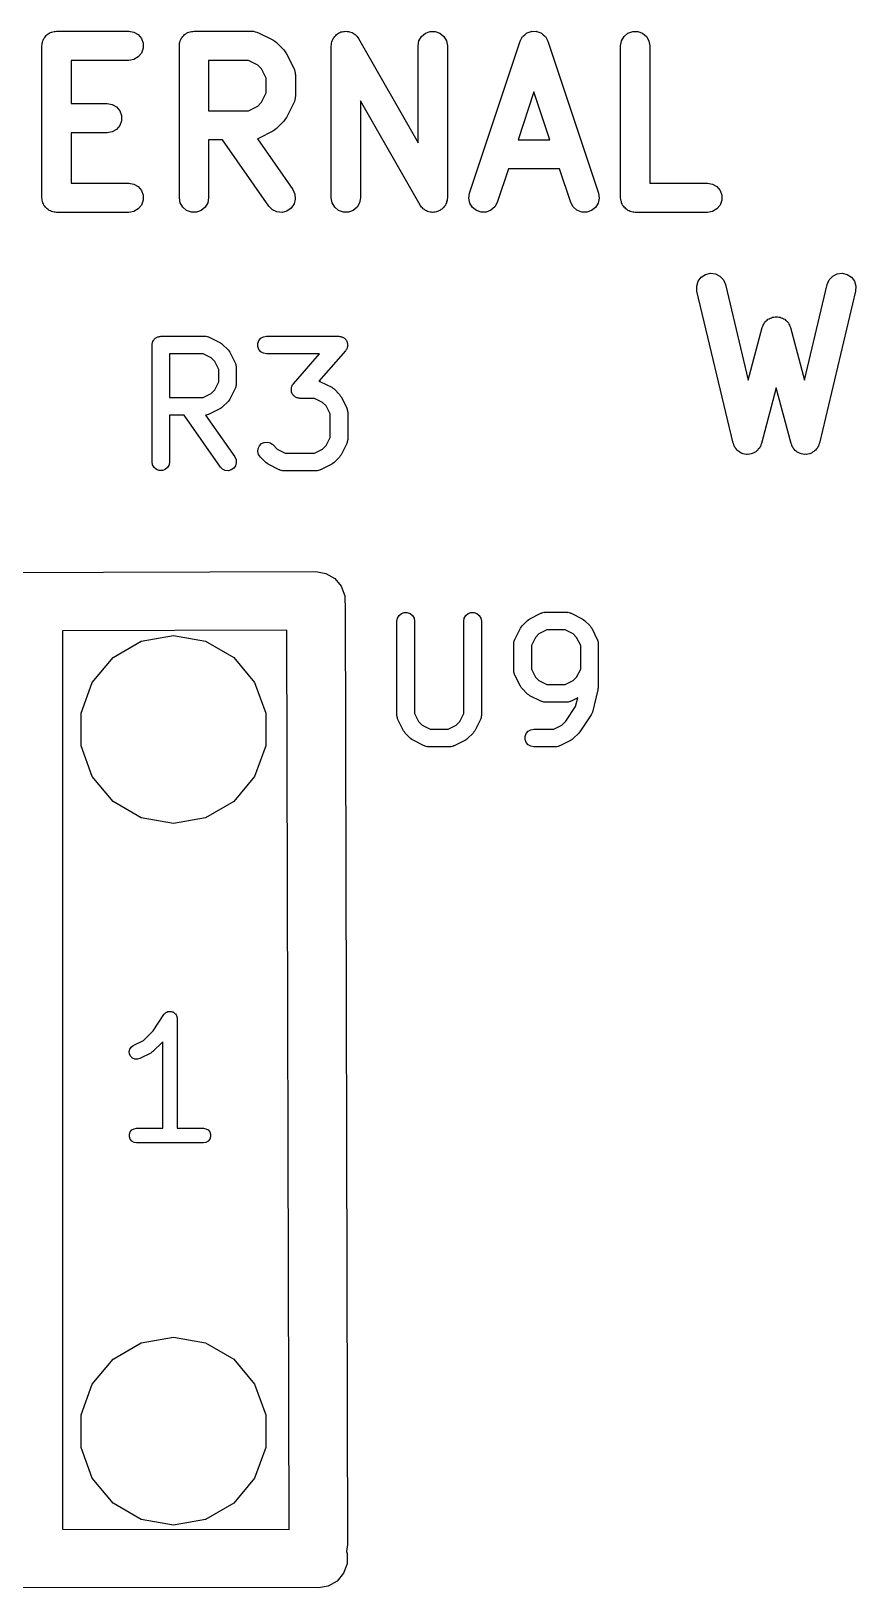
# Model space of a CAD drawing. Extents: x 76 to 227, y -129 to -83.
# Drawn here: x 193.93 to 200.99, y -96.68 to -83.37 of the extents above; entities that cross this region are included whole.
import ezdxf

# ---------------------------------------------------------------- set-up
doc = ezdxf.new("R2010")
doc.units = 0
doc.header["$MEASUREMENT"] = 0
doc.layers.add('BLACK', color=7, linetype='CONTINUOUS')

msp = doc.modelspace()

# ---------------------------------------------------------------- linework, layer by layer
at = {"layer": 'Black'}
for p, q in [((194.026, -83.4714), (194.03, -83.4611)), ((194.03, -83.4611), (194.032, -83.4503)), ((194.032, -83.4503), (194.038, -83.4409)), ((194.038, -83.4409), (194.041, -83.4306)), ((194.041, -83.4306), (194.048, -83.4222)), ((194.048, -83.4222), (194.054, -83.4127)), ((194.054, -83.4127), (194.062, -83.4057)), ((194.062, -83.4057), (194.069, -83.3973)), ((194.069, -83.3973), (194.079, -83.3919)), ((194.079, -83.3919), (194.087, -83.3848)), ((194.087, -83.3848), (194.097, -83.3811)), ((194.097, -83.3811), (194.107, -83.3756)), ((194.107, -83.3756), (194.118, -83.3737)), ((194.118, -83.3737), (194.128, -83.37)), ((194.128, -83.37), (194.139, -83.37)), ((194.139, -83.37), (194.15, -83.3681)), ((194.15, -83.3681), (194.769, -83.3681)), ((194.769, -83.3681), (194.811, -83.3756)), ((194.811, -83.3756), (194.849, -83.3973)), ((194.849, -83.3973), (194.877, -83.4306)), ((194.877, -83.4306), (194.892, -83.4714)), ((195.203, -83.4714), (195.206, -83.4611)), ((195.206, -83.4611), (195.208, -83.4503)), ((195.208, -83.4503), (195.214, -83.4409)), ((195.214, -83.4409), (195.217, -83.4306)), ((195.217, -83.4306), (195.224, -83.4222)), ((195.224, -83.4222), (195.23, -83.4127)), ((195.23, -83.4127), (195.238, -83.4057)), ((195.238, -83.4057), (195.245, -83.3973)), ((195.245, -83.3973), (195.255, -83.3919)), ((195.255, -83.3919), (195.263, -83.3848)), ((195.263, -83.3848), (195.273, -83.3811)), ((195.273, -83.3811), (195.283, -83.3756)), ((195.283, -83.3756), (195.294, -83.3737)), ((195.294, -83.3737), (195.304, -83.37)), ((195.304, -83.37), (195.315, -83.37)), ((195.315, -83.37), (195.326, -83.3681)), ((195.326, -83.3681), (195.821, -83.3681)), ((195.821, -83.3681), (195.828, -83.3693)), ((195.828, -83.3693), (195.835, -83.3689)), ((195.835, -83.3689), (195.849, -83.3731)), ((195.849, -83.3731), (195.864, -83.3756)), ((195.864, -83.3756), (195.87, -83.3792)), ((195.87, -83.3792), (195.877, -83.3813)), ((195.877, -83.3813), (196.001, -83.4432)), ((196.001, -83.4432), (196.017, -83.4551)), ((196.017, -83.4551), (196.033, -83.4666)), ((196.503, -83.4708), (196.506, -83.4608)), ((196.506, -83.4608), (196.508, -83.4503)), ((196.508, -83.4503), (196.514, -83.4406)), ((196.514, -83.4406), (196.518, -83.4301)), ((196.518, -83.4301), (196.525, -83.422)), ((196.525, -83.422), (196.53, -83.4127)), ((196.53, -83.4127), (196.539, -83.4055)), ((196.539, -83.4055), (196.546, -83.397)), ((196.546, -83.397), (196.555, -83.3917)), ((196.555, -83.3917), (196.563, -83.3848)), ((196.563, -83.3848), (196.574, -83.381)), ((196.574, -83.381), (196.583, -83.3754)), ((196.583, -83.3754), (196.594, -83.3736)), ((196.594, -83.3736), (196.604, -83.37)), ((196.604, -83.37), (196.615, -83.37)), ((196.615, -83.37), (196.626, -83.3681)), ((196.626, -83.3681), (196.637, -83.37)), ((196.637, -83.37), (196.647, -83.37)), ((196.647, -83.37), (196.658, -83.3738)), ((196.658, -83.3738), (196.669, -83.3758)), ((196.669, -83.3758), (196.678, -83.3812)), ((196.678, -83.3812), (196.688, -83.3848)), ((196.688, -83.3848), (196.697, -83.392)), ((196.697, -83.392), (196.706, -83.3977)), ((196.706, -83.3977), (196.713, -83.4059)), ((196.713, -83.4059), (196.721, -83.4127)), ((196.721, -83.4127), (196.727, -83.4225)), ((196.727, -83.4225), (196.734, -83.4311)), ((196.734, -83.4311), (197.244, -84.3224)), ((197.244, -83.4931), (197.251, -83.4503)), ((197.251, -83.4503), (197.273, -83.4127)), ((197.273, -83.4127), (197.306, -83.3848)), ((197.306, -83.3848), (197.347, -83.37)), ((197.347, -83.37), (197.39, -83.37)), ((197.39, -83.37), (197.431, -83.3848)), ((197.431, -83.3848), (197.464, -83.4127)), ((197.464, -83.4127), (197.486, -83.4503)), ((197.486, -83.4503), (197.494, -83.4931)), ((197.683, -84.7536), (198.117, -83.4536)), ((198.117, -83.4536), (198.118, -83.4505)), ((198.118, -83.4505), (198.119, -83.4472)), ((198.119, -83.4472), (198.129, -83.4315)), ((198.129, -83.4315), (198.137, -83.4154)), ((198.137, -83.4154), (198.14, -83.4131)), ((198.14, -83.4131), (198.142, -83.4102)), ((198.142, -83.4102), (198.156, -83.3988)), ((198.156, -83.3988), (198.17, -83.3866)), ((198.17, -83.3866), (198.173, -83.3853)), ((198.173, -83.3853), (198.176, -83.3832)), ((198.176, -83.3832), (198.193, -83.3774)), ((198.193, -83.3774), (198.21, -83.3706)), ((198.21, -83.3706), (198.214, -83.3705)), ((198.214, -83.3705), (198.217, -83.3694)), ((198.217, -83.3694), (198.235, -83.3699)), ((198.235, -83.3699), (198.254, -83.3694)), ((198.254, -83.3694), (198.257, -83.3705)), ((198.257, -83.3705), (198.26, -83.3706)), ((198.26, -83.3706), (198.277, -83.3774)), ((198.277, -83.3774), (198.295, -83.3832)), ((198.295, -83.3832), (198.297, -83.3853)), ((198.297, -83.3853), (198.301, -83.3866)), ((198.301, -83.3866), (198.314, -83.3988)), ((198.314, -83.3988), (198.329, -83.4102)), ((198.329, -83.4102), (198.331, -83.4131)), ((198.331, -83.4131), (198.333, -83.4154)), ((198.333, -83.4154), (198.342, -83.4315)), ((198.342, -83.4315), (198.351, -83.4472)), ((198.351, -83.4472), (198.352, -83.4505)), ((198.352, -83.4505), (198.354, -83.4536)), ((198.354, -83.4536), (198.787, -84.7536)), ((198.977, -83.4931), (198.984, -83.4503)), ((198.984, -83.4503), (199.006, -83.4127)), ((199.006, -83.4127), (199.039, -83.3848)), ((199.039, -83.3848), (199.08, -83.37)), ((199.08, -83.37), (199.124, -83.37)), ((199.124, -83.37), (199.164, -83.3848)), ((199.164, -83.3848), (199.198, -83.4127)), ((199.198, -83.4127), (199.219, -83.4503)), ((199.219, -83.4503), (199.227, -83.4931)), ((194.025, -83.4931), (194.026, -83.4823)), ((194.025, -84.7931), (194.025, -83.4931)), ((194.026, -83.4823), (194.026, -83.4714)), ((194.849, -83.5889), (194.811, -83.6106)), ((194.877, -83.5556), (194.849, -83.5889)), ((194.892, -83.5148), (194.877, -83.5556)), ((194.892, -83.4714), (194.892, -83.5148)), ((195.201, -83.4931), (195.203, -83.4823)), ((195.201, -84.7931), (195.201, -83.4931)), ((195.203, -83.4823), (195.203, -83.4714)), ((196.033, -83.4666), (196.095, -83.5285)), ((196.095, -83.5285), (196.107, -83.5449)), ((196.107, -83.5449), (196.118, -83.561)), ((196.118, -83.561), (196.18, -83.6848)), ((196.501, -83.4931), (196.503, -83.4821)), ((196.501, -84.7931), (196.501, -83.4931)), ((196.503, -83.4821), (196.503, -83.4708)), ((197.244, -84.3224), (197.244, -83.4931)), ((197.494, -83.4931), (197.494, -84.7931)), ((198.977, -84.7931), (198.977, -83.4931)), ((199.227, -83.4931), (199.227, -84.6681)), ((194.769, -83.6181), (194.275, -83.6181)), ((194.275, -83.6181), (194.275, -83.9871)), ((194.811, -83.6106), (194.769, -83.6181)), ((195.451, -83.6181), (195.451, -84.049)), ((195.791, -83.6181), (195.451, -83.6181)), ((195.871, -83.6577), (195.791, -83.6181)), ((195.904, -83.6909), (195.871, -83.6577)), ((195.944, -83.7702), (195.904, -83.6909)), ((196.18, -83.6848), (196.182, -83.6917)), ((196.182, -83.6917), (196.186, -83.698)), ((196.186, -83.698), (196.189, -83.7124)), ((196.189, -83.7124), (196.193, -83.7264)), ((196.193, -83.7264), (196.192, -83.7336)), ((195.944, -83.8969), (195.944, -83.7702)), ((196.192, -83.7336), (196.194, -83.7407)), ((196.194, -83.7407), (196.194, -83.9264)), ((194.275, -83.9871), (194.583, -83.9871)), ((194.583, -83.9871), (194.626, -83.9947)), ((194.626, -83.9947), (194.663, -84.0164)), ((195.871, -84.0094), (195.904, -83.9762)), ((195.904, -83.9762), (195.944, -83.8969)), ((196.18, -83.9823), (196.118, -84.1061)), ((196.182, -83.9754), (196.18, -83.9823)), ((196.186, -83.9692), (196.182, -83.9754)), ((196.189, -83.9548), (196.186, -83.9692)), ((196.193, -83.9407), (196.189, -83.9548)), ((196.194, -83.9264), (196.192, -83.9335)), ((196.192, -83.9335), (196.193, -83.9407)), ((197.26, -84.8551), (196.751, -83.9638)), ((196.751, -83.9638), (196.751, -84.7931)), ((198.235, -83.8884), (198.099, -84.2967)), ((198.371, -84.2967), (198.235, -83.8884)), ((194.663, -84.0164), (194.691, -84.0496)), ((194.691, -84.0496), (194.706, -84.0904)), ((194.706, -84.0904), (194.706, -84.1338)), ((195.451, -84.049), (195.791, -84.049)), ((195.791, -84.049), (195.871, -84.0094)), ((196.107, -84.1222), (196.095, -84.1386)), ((196.118, -84.1061), (196.107, -84.1222)), ((194.583, -84.2371), (194.275, -84.2371)), ((194.275, -84.2371), (194.275, -84.6681)), ((194.626, -84.2296), (194.583, -84.2371)), ((194.663, -84.2079), (194.626, -84.2296)), ((194.691, -84.1746), (194.663, -84.2079)), ((194.706, -84.1338), (194.691, -84.1746)), ((196.001, -84.2239), (195.877, -84.2859)), ((196.017, -84.212), (196.001, -84.2239)), ((196.033, -84.2005), (196.017, -84.212)), ((196.095, -84.1386), (196.033, -84.2005)), ((195.57, -84.299), (195.451, -84.299)), ((195.451, -84.299), (195.451, -84.7931)), ((195.966, -84.8648), (195.57, -84.299)), ((195.87, -84.2879), (195.868, -84.2889)), ((195.868, -84.2889), (196.171, -84.7214)), ((195.877, -84.2859), (195.87, -84.2879)), ((198.099, -84.2967), (198.371, -84.2967)), ((198.016, -84.5467), (197.92, -84.8326)), ((198.455, -84.5467), (198.016, -84.5467)), ((198.55, -84.8326), (198.455, -84.5467)), ((194.026, -84.8039), (194.025, -84.7931)), ((194.275, -84.6681), (194.769, -84.6681)), ((194.769, -84.6681), (194.811, -84.6756)), ((194.811, -84.6756), (194.849, -84.6973)), ((194.849, -84.6973), (194.877, -84.7306)), ((194.877, -84.7306), (194.892, -84.7714)), ((194.892, -84.7714), (194.892, -84.8148)), ((195.208, -84.8358), (195.201, -84.7931)), ((195.451, -84.7931), (195.443, -84.8358)), ((196.171, -84.7214), (196.189, -84.7608)), ((196.189, -84.7608), (196.193, -84.804)), ((196.508, -84.8358), (196.501, -84.7931)), ((196.751, -84.7931), (196.743, -84.8358)), ((197.494, -84.7931), (197.492, -84.8041)), ((197.677, -84.7965), (197.683, -84.7536)), ((197.686, -84.839), (197.677, -84.7965)), ((198.794, -84.7965), (198.785, -84.839)), ((198.787, -84.7536), (198.794, -84.7965)), ((198.979, -84.8039), (198.977, -84.7931)), ((199.227, -84.6681), (199.721, -84.6681)), ((199.721, -84.6681), (199.764, -84.6756)), ((199.764, -84.6756), (199.801, -84.6973)), ((199.801, -84.6973), (199.829, -84.7306)), ((199.829, -84.7306), (199.844, -84.7714)), ((199.844, -84.7714), (199.844, -84.8148)), ((194.026, -84.8148), (194.026, -84.8039)), ((194.03, -84.8251), (194.026, -84.8148)), ((194.032, -84.8358), (194.03, -84.8251)), ((194.038, -84.8453), (194.032, -84.8358)), ((194.041, -84.8556), (194.038, -84.8453)), ((194.048, -84.864), (194.041, -84.8556)), ((194.054, -84.8734), (194.048, -84.864)), ((194.062, -84.8805), (194.054, -84.8734)), ((194.069, -84.8889), (194.062, -84.8805)), ((194.079, -84.8943), (194.069, -84.8889)), ((194.087, -84.9013), (194.079, -84.8943)), ((194.097, -84.9051), (194.087, -84.9013)), ((194.107, -84.9106), (194.097, -84.9051)), ((194.118, -84.9125), (194.107, -84.9106)), ((194.128, -84.9162), (194.118, -84.9125)), ((194.139, -84.9162), (194.128, -84.9162)), ((194.15, -84.9181), (194.139, -84.9162)), ((194.769, -84.9181), (194.15, -84.9181)), ((194.811, -84.9106), (194.769, -84.9181)), ((194.849, -84.8889), (194.811, -84.9106)), ((194.877, -84.8556), (194.849, -84.8889)), ((194.892, -84.8148), (194.877, -84.8556)), ((195.23, -84.8734), (195.208, -84.8358)), ((195.263, -84.9013), (195.23, -84.8734)), ((195.304, -84.9162), (195.263, -84.9013)), ((195.347, -84.9162), (195.304, -84.9162)), ((195.388, -84.9013), (195.347, -84.9162)), ((195.421, -84.8734), (195.388, -84.9013)), ((195.443, -84.8358), (195.421, -84.8734)), ((195.997, -84.8955), (195.966, -84.8648)), ((196.036, -84.9138), (195.997, -84.8955)), ((196.079, -84.9176), (196.036, -84.9138)), ((196.121, -84.9064), (196.079, -84.9176)), ((196.157, -84.8815), (196.121, -84.9064)), ((196.182, -84.8459), (196.157, -84.8815)), ((196.193, -84.804), (196.182, -84.8459)), ((196.53, -84.8734), (196.508, -84.8358)), ((196.563, -84.9013), (196.53, -84.8734)), ((196.604, -84.9162), (196.563, -84.9013)), ((196.647, -84.9162), (196.604, -84.9162)), ((196.688, -84.9013), (196.647, -84.9162)), ((196.721, -84.8734), (196.688, -84.9013)), ((196.743, -84.8358), (196.721, -84.8734)), ((197.267, -84.8637), (197.26, -84.8551)), ((197.273, -84.8734), (197.267, -84.8637)), ((197.281, -84.8803), (197.273, -84.8734)), ((197.288, -84.8885), (197.281, -84.8803)), ((197.297, -84.8941), (197.288, -84.8885)), ((197.306, -84.9013), (197.297, -84.8941)), ((197.316, -84.905), (197.306, -84.9013)), ((197.325, -84.9104), (197.316, -84.905)), ((197.336, -84.9124), (197.325, -84.9104)), ((197.347, -84.9162), (197.336, -84.9124)), ((197.358, -84.9162), (197.347, -84.9162)), ((197.368, -84.9181), (197.358, -84.9162)), ((197.379, -84.9162), (197.368, -84.9181)), ((197.39, -84.9162), (197.379, -84.9162)), ((197.4, -84.9125), (197.39, -84.9162)), ((197.411, -84.9107), (197.4, -84.9125)), ((197.421, -84.9052), (197.411, -84.9107)), ((197.431, -84.9013), (197.421, -84.9052)), ((197.439, -84.8945), (197.431, -84.9013)), ((197.448, -84.8892), (197.439, -84.8945)), ((197.456, -84.8807), (197.448, -84.8892)), ((197.464, -84.8734), (197.456, -84.8807)), ((197.47, -84.8642), (197.464, -84.8734)), ((197.477, -84.8561), (197.47, -84.8642)), ((197.48, -84.8456), (197.477, -84.8561)), ((197.486, -84.8358), (197.48, -84.8456)), ((197.488, -84.8253), (197.486, -84.8358)), ((197.492, -84.8153), (197.488, -84.8253)), ((197.492, -84.8041), (197.492, -84.8153)), ((197.708, -84.876), (197.686, -84.839)), ((197.742, -84.903), (197.708, -84.876)), ((197.784, -84.9167), (197.742, -84.903)), ((197.827, -84.9156), (197.784, -84.9167)), ((197.867, -84.8996), (197.827, -84.9156)), ((197.9, -84.8708), (197.867, -84.8996)), ((197.92, -84.8326), (197.9, -84.8708)), ((198.571, -84.8708), (198.55, -84.8326)), ((198.603, -84.8996), (198.571, -84.8708)), ((198.644, -84.9156), (198.603, -84.8996)), ((198.687, -84.9167), (198.644, -84.9156)), ((198.728, -84.903), (198.687, -84.9167)), ((198.762, -84.876), (198.728, -84.903)), ((198.785, -84.839), (198.762, -84.876)), ((198.979, -84.8148), (198.979, -84.8039)), ((198.983, -84.8251), (198.979, -84.8148)), ((198.984, -84.8358), (198.983, -84.8251)), ((198.99, -84.8453), (198.984, -84.8358)), ((198.994, -84.8556), (198.99, -84.8453)), ((199.001, -84.864), (198.994, -84.8556)), ((199.006, -84.8734), (199.001, -84.864)), ((199.015, -84.8805), (199.006, -84.8734)), ((199.022, -84.8889), (199.015, -84.8805)), ((199.031, -84.8943), (199.022, -84.8889)), ((199.039, -84.9013), (199.031, -84.8943)), ((199.05, -84.9051), (199.039, -84.9013)), ((199.059, -84.9106), (199.05, -84.9051)), ((199.07, -84.9125), (199.059, -84.9106)), ((199.08, -84.9162), (199.07, -84.9125)), ((199.091, -84.9162), (199.08, -84.9162)), ((199.102, -84.9181), (199.091, -84.9162)), ((199.721, -84.9181), (199.102, -84.9181)), ((199.764, -84.9106), (199.721, -84.9181)), ((199.801, -84.8889), (199.764, -84.9106)), ((199.829, -84.8556), (199.801, -84.8889)), ((199.844, -84.8148), (199.829, -84.8556)), ((199.666, -85.4723), (199.702, -85.4484)), ((199.702, -85.4484), (199.745, -85.4383)), ((199.745, -85.4383), (199.788, -85.4433)), ((199.788, -85.4433), (199.826, -85.4628)), ((200.792, -85.4628), (200.83, -85.4433)), ((200.83, -85.4433), (200.874, -85.4383)), ((200.874, -85.4383), (200.916, -85.4484)), ((200.916, -85.4484), (200.952, -85.4723)), ((199.628, -85.5487), (199.64, -85.5071)), ((199.63, -85.592), (199.628, -85.5487)), ((199.94, -86.892), (199.63, -85.592)), ((199.64, -85.5071), (199.666, -85.4723)), ((199.826, -85.4628), (199.856, -85.4943)), ((199.856, -85.4943), (199.874, -85.5341)), ((199.874, -85.5341), (200.068, -86.3522)), ((200.55, -86.3522), (200.745, -85.5341)), ((200.988, -85.592), (200.678, -86.892)), ((200.745, -85.5341), (200.762, -85.4943)), ((200.762, -85.4943), (200.792, -85.4628)), ((200.952, -85.4723), (200.978, -85.5071)), ((200.978, -85.5071), (200.99, -85.5487)), ((200.99, -85.5487), (200.988, -85.592)), ((200.207, -85.8629), (200.214, -85.8551)), ((200.214, -85.8551), (200.221, -85.846)), ((200.221, -85.846), (200.23, -85.8399)), ((200.23, -85.8399), (200.237, -85.8322)), ((200.237, -85.8322), (200.247, -85.8275)), ((200.247, -85.8275), (200.256, -85.8212)), ((200.256, -85.8212), (200.267, -85.8184)), ((200.267, -85.8184), (200.277, -85.8138)), ((200.277, -85.8138), (200.288, -85.8128)), ((200.288, -85.8128), (200.298, -85.81)), ((200.298, -85.81), (200.309, -85.8109)), ((200.309, -85.8109), (200.32, -85.81)), ((200.32, -85.81), (200.331, -85.8128)), ((200.331, -85.8128), (200.342, -85.8138)), ((200.342, -85.8138), (200.351, -85.8184)), ((200.351, -85.8184), (200.362, -85.8212)), ((200.362, -85.8212), (200.371, -85.8275)), ((200.371, -85.8275), (200.381, -85.8322)), ((200.381, -85.8322), (200.388, -85.8399)), ((200.388, -85.8399), (200.397, -85.846)), ((200.397, -85.846), (200.404, -85.8551)), ((200.404, -85.8551), (200.412, -85.8629)), ((194.994, -85.9949), (194.999, -85.9916)), ((194.999, -85.9916), (195.004, -85.9874)), ((195.004, -85.9874), (195.011, -85.9852)), ((195.011, -85.9852), (195.016, -85.9819)), ((195.016, -85.9819), (195.023, -85.9808)), ((195.023, -85.9808), (195.029, -85.9785)), ((195.029, -85.9785), (195.035, -85.9785)), ((195.035, -85.9785), (195.042, -85.9774)), ((195.042, -85.9774), (195.423, -85.9774)), ((195.423, -85.9774), (195.427, -85.9781)), ((195.427, -85.9781), (195.431, -85.9779)), ((195.431, -85.9779), (195.44, -85.9804)), ((195.44, -85.9804), (195.449, -85.9819)), ((195.449, -85.9819), (195.452, -85.9841)), ((195.452, -85.9841), (195.456, -85.9853)), ((195.456, -85.9853), (195.552, -86.0329)), ((195.898, -85.9949), (195.921, -85.9819)), ((195.921, -85.9819), (195.947, -85.9774)), ((195.947, -85.9774), (196.566, -85.9774)), ((196.566, -85.9774), (196.573, -85.9787)), ((196.573, -85.9787), (196.58, -85.9788)), ((196.58, -85.9788), (196.586, -85.9809)), ((196.586, -85.9809), (196.591, -85.9819)), ((196.591, -85.9819), (196.598, -85.9856)), ((196.598, -85.9856), (196.605, -85.9882)), ((196.605, -85.9882), (196.609, -85.992)), ((196.609, -85.992), (196.614, -85.9949)), ((200.068, -86.3522), (200.188, -85.9023)), ((200.188, -85.9023), (200.193, -85.8923)), ((200.193, -85.8923), (200.196, -85.8816)), ((200.196, -85.8816), (200.202, -85.8727)), ((200.202, -85.8727), (200.207, -85.8629)), ((200.412, -85.8629), (200.416, -85.8727)), ((200.416, -85.8727), (200.422, -85.8816)), ((200.422, -85.8816), (200.425, -85.8923)), ((200.425, -85.8923), (200.43, -85.9023)), ((200.43, -85.9023), (200.55, -86.3522)), ((194.967, -86.0524), (194.968, -86.0459)), ((194.967, -87.0524), (194.967, -86.0524)), ((194.968, -86.0394), (194.97, -86.0332)), ((194.968, -86.0459), (194.968, -86.0394)), ((194.97, -86.0332), (194.971, -86.0267)), ((194.971, -86.0267), (194.975, -86.021)), ((194.975, -86.021), (194.977, -86.0149)), ((194.977, -86.0149), (194.981, -86.0099)), ((194.981, -86.0099), (194.984, -86.0042)), ((194.984, -86.0042), (194.989, -86)), ((194.989, -86), (194.994, -85.9949)), ((195.117, -86.1274), (195.117, -86.5012)), ((195.405, -86.1274), (195.117, -86.1274)), ((195.474, -86.1616), (195.405, -86.1274)), ((195.552, -86.0329), (195.561, -86.0401)), ((195.561, -86.0401), (195.571, -86.047)), ((195.571, -86.047), (195.619, -86.0946)), ((195.619, -86.0946), (195.626, -86.1044)), ((195.626, -86.1044), (195.633, -86.1141)), ((195.633, -86.1141), (195.68, -86.2093)), ((195.873, -86.0394), (195.882, -86.0149)), ((195.873, -86.0654), (195.873, -86.0394)), ((195.882, -86.0899), (195.873, -86.0654)), ((195.882, -86.0149), (195.898, -85.9949)), ((195.898, -86.1098), (195.882, -86.0899)), ((195.921, -86.1229), (195.898, -86.1098)), ((195.947, -86.1274), (195.921, -86.1229)), ((196.4, -86.1274), (195.947, -86.1274)), ((196.176, -86.3839), (196.4, -86.1274)), ((196.622, -86.1018), (196.395, -86.3618)), ((196.614, -85.9949), (196.619, -86.0005)), ((196.619, -86.0005), (196.624, -86.0054)), ((196.626, -86.0955), (196.622, -86.1018)), ((196.624, -86.0054), (196.627, -86.0104)), ((196.631, -86.0899), (196.626, -86.0955)), ((196.627, -86.0104), (196.631, -86.0149)), ((196.631, -86.0149), (196.633, -86.0218)), ((196.633, -86.0844), (196.631, -86.0899)), ((196.633, -86.0218), (196.637, -86.0282)), ((196.636, -86.0795), (196.633, -86.0844)), ((196.637, -86.0723), (196.636, -86.0795)), ((196.637, -86.0282), (196.638, -86.0339)), ((196.64, -86.0654), (196.637, -86.0723)), ((196.638, -86.0339), (196.64, -86.0394)), ((196.64, -86.0394), (196.64, -86.0467)), ((196.64, -86.0467), (196.641, -86.0539)), ((196.641, -86.0539), (196.64, -86.0596)), ((196.64, -86.0596), (196.64, -86.0654)), ((195.504, -86.192), (195.474, -86.1616)), ((195.538, -86.2606), (195.504, -86.192)), ((195.538, -86.368), (195.538, -86.2606)), ((195.68, -86.2093), (195.682, -86.2135)), ((195.682, -86.2135), (195.684, -86.2172)), ((195.684, -86.2172), (195.685, -86.2259)), ((195.685, -86.2259), (195.688, -86.2343)), ((195.688, -86.2343), (195.688, -86.2386)), ((195.688, -86.2386), (195.688, -86.2429)), ((195.688, -86.2429), (195.688, -86.3857)), ((195.504, -86.4365), (195.538, -86.368)), ((195.688, -86.3857), (195.688, -86.39)), ((195.688, -86.39), (195.688, -86.3943)), ((196.167, -86.3958), (196.172, -86.3902)), ((196.172, -86.3902), (196.176, -86.3839)), ((196.395, -86.3618), (196.401, -86.3629)), ((196.401, -86.3629), (196.405, -86.365)), ((196.405, -86.365), (196.409, -86.3663)), ((196.409, -86.3663), (196.504, -86.4139)), ((195.117, -86.5012), (195.405, -86.5012)), ((195.405, -86.5012), (195.474, -86.4669)), ((195.474, -86.4669), (195.504, -86.4365)), ((195.626, -86.5242), (195.619, -86.534)), ((195.633, -86.5145), (195.626, -86.5242)), ((195.68, -86.4193), (195.633, -86.5145)), ((195.682, -86.4151), (195.68, -86.4193)), ((195.684, -86.4114), (195.682, -86.4151)), ((195.685, -86.4027), (195.684, -86.4114)), ((195.688, -86.3943), (195.685, -86.4027)), ((196.157, -86.4318), (196.159, -86.4261)), ((196.159, -86.439), (196.157, -86.4318)), ((196.159, -86.4203), (196.161, -86.4134)), ((196.159, -86.4261), (196.159, -86.4203)), ((196.159, -86.4464), (196.159, -86.439)), ((196.161, -86.4518), (196.159, -86.4464)), ((196.161, -86.4134), (196.162, -86.4062)), ((196.161, -86.4575), (196.161, -86.4518)), ((196.165, -86.4639), (196.161, -86.4575)), ((196.162, -86.4062), (196.165, -86.4013)), ((196.165, -86.4013), (196.167, -86.3958)), ((196.167, -86.4708), (196.165, -86.4639)), ((196.171, -86.4753), (196.167, -86.4708)), ((196.174, -86.4803), (196.171, -86.4753)), ((196.179, -86.4852), (196.174, -86.4803)), ((196.184, -86.4908), (196.179, -86.4852)), ((196.189, -86.4937), (196.184, -86.4908)), ((196.194, -86.4975), (196.189, -86.4937)), ((196.2, -86.5001), (196.194, -86.4975)), ((196.207, -86.5038), (196.2, -86.5001)), ((196.212, -86.5048), (196.207, -86.5038)), ((196.218, -86.5069), (196.212, -86.5048)), ((196.225, -86.5071), (196.218, -86.5069)), ((196.232, -86.5083), (196.225, -86.5071)), ((196.358, -86.5083), (196.232, -86.5083)), ((196.426, -86.5426), (196.358, -86.5083)), ((196.504, -86.4139), (196.514, -86.421)), ((196.514, -86.421), (196.524, -86.4279)), ((196.524, -86.4279), (196.571, -86.4755)), ((196.571, -86.4755), (196.578, -86.4854)), ((196.578, -86.4854), (196.585, -86.495)), ((196.585, -86.495), (196.633, -86.5903)), ((200.309, -86.4197), (200.182, -86.8953)), ((200.436, -86.8953), (200.309, -86.4197)), ((195.241, -86.6512), (195.117, -86.6512)), ((195.117, -86.6512), (195.117, -87.0524)), ((195.552, -87.0954), (195.241, -86.6512)), ((195.427, -86.6504), (195.424, -86.651)), ((195.424, -86.651), (195.675, -87.0094)), ((195.431, -86.6507), (195.427, -86.6504)), ((195.44, -86.6482), (195.431, -86.6507)), ((195.449, -86.6467), (195.44, -86.6482)), ((195.452, -86.6445), (195.449, -86.6467)), ((195.456, -86.6433), (195.452, -86.6445)), ((195.552, -86.5957), (195.456, -86.6433)), ((195.561, -86.5885), (195.552, -86.5957)), ((195.571, -86.5816), (195.561, -86.5885)), ((195.619, -86.534), (195.571, -86.5816)), ((196.456, -86.573), (196.426, -86.5426)), ((196.491, -86.6415), (196.456, -86.573)), ((196.491, -86.8442), (196.491, -86.6415)), ((196.633, -86.5903), (196.634, -86.5944)), ((196.634, -86.5944), (196.636, -86.5982)), ((196.636, -86.5982), (196.638, -86.6068)), ((196.638, -86.6068), (196.64, -86.6152)), ((196.64, -86.6152), (196.64, -86.6196)), ((196.64, -86.6196), (196.641, -86.6238)), ((196.641, -86.6238), (196.641, -86.8619)), ((195.874, -86.9377), (195.885, -86.9141)), ((195.885, -86.9141), (195.904, -86.8957)), ((195.904, -86.8957), (195.927, -86.8847)), ((195.927, -86.8847), (195.953, -86.8824)), ((195.953, -86.8824), (195.978, -86.8892)), ((195.978, -86.8892), (196, -86.9041)), ((196, -86.9041), (196.039, -86.9431)), ((196.426, -86.9431), (196.456, -86.9127)), ((196.456, -86.9127), (196.491, -86.8442)), ((196.633, -86.8954), (196.585, -86.9907)), ((196.634, -86.8913), (196.633, -86.8954)), ((196.636, -86.8876), (196.634, -86.8913)), ((196.638, -86.8789), (196.636, -86.8876)), ((196.64, -86.8705), (196.638, -86.8789)), ((196.641, -86.8619), (196.64, -86.8662)), ((196.64, -86.8662), (196.64, -86.8705)), ((199.945, -86.9037), (199.94, -86.892)), ((199.948, -86.9161), (199.945, -86.9037)), ((199.953, -86.9235), (199.948, -86.9161)), ((199.957, -86.9319), (199.953, -86.9235)), ((200.168, -86.9264), (200.164, -86.9347)), ((200.173, -86.9191), (200.168, -86.9264)), ((200.177, -86.9069), (200.173, -86.9191)), ((200.182, -86.8953), (200.177, -86.9069)), ((200.441, -86.9069), (200.436, -86.8953)), ((200.445, -86.9191), (200.441, -86.9069)), ((200.45, -86.9264), (200.445, -86.9191)), ((200.454, -86.9347), (200.45, -86.9264)), ((200.665, -86.9235), (200.661, -86.9319)), ((200.67, -86.9161), (200.665, -86.9235)), ((200.673, -86.9038), (200.67, -86.9161)), ((200.678, -86.892), (200.673, -86.9038)), ((194.971, -87.078), (194.967, -87.0524)), ((195.117, -87.0524), (195.112, -87.078)), ((195.675, -87.0094), (195.686, -87.033)), ((195.688, -87.0589), (195.681, -87.0841)), ((195.686, -87.033), (195.688, -87.0589)), ((195.872, -86.9637), (195.874, -86.9377)), ((195.879, -86.9888), (195.872, -86.9637)), ((195.894, -87.0102), (195.879, -86.9888)), ((195.941, -87.0578), (195.894, -87.0102)), ((195.951, -87.0647), (195.941, -87.0578)), ((196.039, -86.9431), (196.107, -86.9774)), ((196.107, -86.9774), (196.358, -86.9774)), ((196.358, -86.9774), (196.426, -86.9431)), ((196.524, -87.0578), (196.514, -87.0647)), ((196.571, -87.0102), (196.524, -87.0578)), ((196.578, -87.0003), (196.571, -87.0102)), ((196.585, -86.9907), (196.578, -87.0003)), ((199.966, -86.9412), (199.957, -86.9319)), ((199.973, -86.9516), (199.966, -86.9412)), ((199.981, -86.9568), (199.973, -86.9516)), ((199.987, -86.9634), (199.981, -86.9568)), ((199.998, -86.9691), (199.987, -86.9634)), ((200.009, -86.9764), (199.998, -86.9691)), ((200.018, -86.9788), (200.009, -86.9764)), ((200.026, -86.9829), (200.018, -86.9788)), ((200.038, -86.9843), (200.026, -86.9829)), ((200.051, -86.9876), (200.038, -86.9843)), ((200.06, -86.9868), (200.051, -86.9876)), ((200.069, -86.9879), (200.06, -86.9868)), ((200.081, -86.9849), (200.069, -86.9879)), ((200.094, -86.9838), (200.081, -86.9849)), ((200.102, -86.9799), (200.094, -86.9838)), ((200.111, -86.9778), (200.102, -86.9799)), ((200.122, -86.9708), (200.111, -86.9778)), ((200.133, -86.9654), (200.122, -86.9708)), ((200.14, -86.9589), (200.133, -86.9654)), ((200.147, -86.9539), (200.14, -86.9589)), ((200.155, -86.9437), (200.147, -86.9539)), ((200.164, -86.9347), (200.155, -86.9437)), ((200.463, -86.9437), (200.454, -86.9347)), ((200.471, -86.9539), (200.463, -86.9437)), ((200.478, -86.9589), (200.471, -86.9539)), ((200.485, -86.9654), (200.478, -86.9589)), ((200.496, -86.9708), (200.485, -86.9654)), ((200.507, -86.9778), (200.496, -86.9708)), ((200.516, -86.9799), (200.507, -86.9778)), ((200.524, -86.9838), (200.516, -86.9799)), ((200.537, -86.9849), (200.524, -86.9838)), ((200.549, -86.9879), (200.537, -86.9849)), ((200.558, -86.9868), (200.549, -86.9879)), ((200.567, -86.9876), (200.558, -86.9868)), ((200.58, -86.9843), (200.567, -86.9876)), ((200.592, -86.9829), (200.58, -86.9843)), ((200.601, -86.9788), (200.592, -86.9829)), ((200.609, -86.9764), (200.601, -86.9788)), ((200.62, -86.9691), (200.609, -86.9764)), ((200.631, -86.9634), (200.62, -86.9691)), ((200.637, -86.9568), (200.631, -86.9634)), ((200.645, -86.9516), (200.637, -86.9568)), ((200.652, -86.9412), (200.645, -86.9516)), ((200.661, -86.9319), (200.652, -86.9412)), ((194.984, -87.1006), (194.971, -87.078)), ((195.004, -87.1173), (194.984, -87.1006)), ((195.029, -87.1262), (195.004, -87.1173)), ((195.055, -87.1262), (195.029, -87.1262)), ((195.079, -87.1173), (195.055, -87.1262)), ((195.099, -87.1006), (195.079, -87.1173)), ((195.112, -87.078), (195.099, -87.1006)), ((195.57, -87.1138), (195.552, -87.0954)), ((195.594, -87.1248), (195.57, -87.1138)), ((195.62, -87.1271), (195.594, -87.1248)), ((195.645, -87.1204), (195.62, -87.1271)), ((195.666, -87.1054), (195.645, -87.1204)), ((195.681, -87.0841), (195.666, -87.1054)), ((195.961, -87.0718), (195.951, -87.0647)), ((196.056, -87.1195), (195.961, -87.0718)), ((196.06, -87.1207), (196.056, -87.1195)), ((196.064, -87.1229), (196.06, -87.1207)), ((196.073, -87.1244), (196.064, -87.1229)), ((196.081, -87.1269), (196.073, -87.1244)), ((196.085, -87.1266), (196.081, -87.1269)), ((196.09, -87.1274), (196.085, -87.1266)), ((196.375, -87.1274), (196.09, -87.1274)), ((196.379, -87.1266), (196.375, -87.1274)), ((196.384, -87.1269), (196.379, -87.1266)), ((196.392, -87.1244), (196.384, -87.1269)), ((196.401, -87.1229), (196.392, -87.1244)), ((196.405, -87.1207), (196.401, -87.1229)), ((196.409, -87.1195), (196.405, -87.1207)), ((196.504, -87.0718), (196.409, -87.1195)), ((196.514, -87.0647), (196.504, -87.0718)), ((188.769, -88.01), (196.369, -87.99)), ((196.369, -87.99), (196.455, -88.0049)), ((196.455, -88.0049), (196.53, -88.0481)), ((196.53, -88.0481), (196.586, -88.1144)), ((196.586, -88.1144), (196.616, -88.1959)), ((196.616, -88.1959), (196.616, -88.2483)), ((196.616, -88.2483), (196.62, -88.2694)), ((196.62, -88.2694), (196.64, -96.3094)), ((197.063, -88.4124), (197.068, -88.3867)), ((197.068, -88.3867), (197.081, -88.3642)), ((197.081, -88.3642), (197.101, -88.3474)), ((197.101, -88.3474), (197.125, -88.3385)), ((197.125, -88.3385), (197.151, -88.3385)), ((197.151, -88.3385), (197.176, -88.3474)), ((197.176, -88.3474), (197.196, -88.3642)), ((197.196, -88.3642), (197.209, -88.3867)), ((197.209, -88.3867), (197.213, -88.4124)), ((197.635, -88.4124), (197.639, -88.3867)), ((197.639, -88.3867), (197.652, -88.3642)), ((197.652, -88.3642), (197.672, -88.3474)), ((197.672, -88.3474), (197.696, -88.3385)), ((197.696, -88.3385), (197.723, -88.3385)), ((197.723, -88.3385), (197.747, -88.3474)), ((197.747, -88.3474), (197.767, -88.3642)), ((197.767, -88.3642), (197.78, -88.3867)), ((197.78, -88.3867), (197.785, -88.4124)), ((198.2, -88.3929), (198.295, -88.3453)), ((198.295, -88.3453), (198.299, -88.3441)), ((198.299, -88.3441), (198.303, -88.3419)), ((198.303, -88.3419), (198.312, -88.3404)), ((198.312, -88.3404), (198.32, -88.3379)), ((198.32, -88.3379), (198.324, -88.3381)), ((198.324, -88.3381), (198.329, -88.3374)), ((198.329, -88.3374), (198.519, -88.3374)), ((198.519, -88.3374), (198.523, -88.3381)), ((198.523, -88.3381), (198.528, -88.3379)), ((198.528, -88.3379), (198.536, -88.3404)), ((198.536, -88.3404), (198.545, -88.3419)), ((198.545, -88.3419), (198.548, -88.3441)), ((198.548, -88.3441), (198.553, -88.3453)), ((198.553, -88.3453), (198.648, -88.3929)), ((196.121, -88.4907), (194.2, -88.4957)), ((194.2, -88.4957), (194.2, -96.1771)), ((196.14, -96.1797), (196.121, -88.4907)), ((197.063, -89.2219), (197.063, -88.4124)), ((197.213, -88.4124), (197.213, -89.2042)), ((197.635, -89.2042), (197.635, -88.4124)), ((197.785, -88.4124), (197.785, -89.2219)), ((198.071, -88.5693), (198.119, -88.4741)), ((198.119, -88.4741), (198.126, -88.4644)), ((198.126, -88.4644), (198.133, -88.4546)), ((198.133, -88.4546), (198.18, -88.407)), ((198.18, -88.407), (198.19, -88.4001)), ((198.19, -88.4001), (198.2, -88.3929)), ((198.278, -88.5216), (198.247, -88.552)), ((198.346, -88.4874), (198.278, -88.5216)), ((198.501, -88.4874), (198.346, -88.4874)), ((198.57, -88.5216), (198.501, -88.4874)), ((198.6, -88.552), (198.57, -88.5216)), ((198.648, -88.3929), (198.657, -88.4001)), ((198.657, -88.4001), (198.667, -88.407)), ((198.667, -88.407), (198.715, -88.4546)), ((198.715, -88.4546), (198.722, -88.4644)), ((198.722, -88.4644), (198.729, -88.4741)), ((198.729, -88.4741), (198.777, -88.5693)), ((194.634, -88.7248), (194.875, -88.5854)), ((194.875, -88.5854), (195.15, -88.5369)), ((195.15, -88.5369), (195.425, -88.5854)), ((195.425, -88.5854), (195.666, -88.7248)), ((198.063, -88.6029), (198.064, -88.5986)), ((198.063, -88.841), (198.063, -88.6029)), ((198.064, -88.5943), (198.066, -88.5859)), ((198.064, -88.5986), (198.064, -88.5943)), ((198.066, -88.5859), (198.068, -88.5772)), ((198.068, -88.5772), (198.07, -88.5735)), ((198.07, -88.5735), (198.071, -88.5693)), ((198.247, -88.552), (198.213, -88.6206)), ((198.213, -88.6206), (198.213, -88.8232)), ((198.635, -88.6206), (198.6, -88.552)), ((198.635, -88.8232), (198.635, -88.6206)), ((198.777, -88.5693), (198.778, -88.5735)), ((198.778, -88.5735), (198.78, -88.5772)), ((198.78, -88.5772), (198.782, -88.5859)), ((198.782, -88.5859), (198.784, -88.5943)), ((198.784, -88.5943), (198.784, -88.5986)), ((198.784, -88.5986), (198.785, -88.6029)), ((198.785, -88.6029), (198.785, -88.9838)), ((194.455, -88.9385), (194.634, -88.7248)), ((195.666, -88.7248), (195.845, -88.9385)), ((198.064, -88.8452), (198.063, -88.841)), ((198.064, -88.8495), (198.064, -88.8452)), ((198.066, -88.8579), (198.064, -88.8495)), ((198.068, -88.8666), (198.066, -88.8579)), ((198.07, -88.8704), (198.068, -88.8666)), ((198.071, -88.8745), (198.07, -88.8704)), ((198.119, -88.9697), (198.071, -88.8745)), ((198.213, -88.8232), (198.247, -88.8918)), ((198.247, -88.8918), (198.278, -88.9222)), ((198.278, -88.9222), (198.346, -88.9564)), ((198.501, -88.9564), (198.57, -88.9222)), ((198.57, -88.9222), (198.6, -88.8918)), ((198.6, -88.8918), (198.635, -88.8232)), ((194.359, -89.2006), (194.455, -88.9385)), ((195.845, -88.9385), (195.941, -89.2006)), ((198.126, -88.9794), (198.119, -88.9697)), ((198.133, -88.9892), (198.126, -88.9794)), ((198.18, -89.0368), (198.133, -88.9892)), ((198.19, -89.0437), (198.18, -89.0368)), ((198.2, -89.0509), (198.19, -89.0437)), ((198.295, -89.0985), (198.2, -89.0509)), ((198.346, -88.9564), (198.501, -88.9564)), ((198.782, -89.002), (198.735, -89.1925)), ((198.783, -88.9928), (198.782, -89.002)), ((198.785, -88.9838), (198.783, -88.9928)), ((198.299, -89.0997), (198.295, -89.0985)), ((198.303, -89.1019), (198.299, -89.0997)), ((198.312, -89.1034), (198.303, -89.1019)), ((198.32, -89.1059), (198.312, -89.1034)), ((198.324, -89.1057), (198.32, -89.1059)), ((198.329, -89.1064), (198.324, -89.1057)), ((198.519, -89.1064), (198.329, -89.1064)), ((198.508, -89.2694), (198.592, -89.1435)), ((198.523, -89.1057), (198.519, -89.1064)), ((198.528, -89.1059), (198.523, -89.1057)), ((198.536, -89.1034), (198.528, -89.1059)), ((198.545, -89.1019), (198.536, -89.1034)), ((198.548, -89.0997), (198.545, -89.1019)), ((198.553, -89.0985), (198.548, -89.0997)), ((198.611, -89.0694), (198.553, -89.0985)), ((198.592, -89.1435), (198.611, -89.0694)), ((194.359, -89.4794), (194.359, -89.2006)), ((195.941, -89.2006), (195.941, -89.4794)), ((197.064, -89.2262), (197.063, -89.2219)), ((197.064, -89.2305), (197.064, -89.2262)), ((197.066, -89.2389), (197.064, -89.2305)), ((197.068, -89.2476), (197.066, -89.2389)), ((197.07, -89.2513), (197.068, -89.2476)), ((197.071, -89.2554), (197.07, -89.2513)), ((197.119, -89.3507), (197.071, -89.2554)), ((197.213, -89.2042), (197.247, -89.2727)), ((197.247, -89.2727), (197.278, -89.3031)), ((197.278, -89.3031), (197.346, -89.3374)), ((197.501, -89.3374), (197.57, -89.3031)), ((197.57, -89.3031), (197.6, -89.2727)), ((197.6, -89.2727), (197.635, -89.2042)), ((197.777, -89.2554), (197.729, -89.3507)), ((197.778, -89.2513), (197.777, -89.2554)), ((197.78, -89.2476), (197.778, -89.2513)), ((197.782, -89.2389), (197.78, -89.2476)), ((197.784, -89.2305), (197.782, -89.2389)), ((197.785, -89.2219), (197.784, -89.2262)), ((197.784, -89.2262), (197.784, -89.2305)), ((198.406, -89.3374), (198.475, -89.3031)), ((198.475, -89.3031), (198.508, -89.2694)), ((198.724, -89.2159), (198.629, -89.3587)), ((198.729, -89.2041), (198.724, -89.2159)), ((198.735, -89.1925), (198.729, -89.2041)), ((197.126, -89.3603), (197.119, -89.3507)), ((197.133, -89.3702), (197.126, -89.3603)), ((197.18, -89.4178), (197.133, -89.3702)), ((197.19, -89.4247), (197.18, -89.4178)), ((197.2, -89.4318), (197.19, -89.4247)), ((197.295, -89.4795), (197.2, -89.4318)), ((197.346, -89.3374), (197.501, -89.3374)), ((197.648, -89.4318), (197.553, -89.4795)), ((197.657, -89.4247), (197.648, -89.4318)), ((197.667, -89.4178), (197.657, -89.4247)), ((197.715, -89.3702), (197.667, -89.4178)), ((197.722, -89.3603), (197.715, -89.3702)), ((197.729, -89.3507), (197.722, -89.3603)), ((198.159, -89.3994), (198.168, -89.3749)), ((198.159, -89.4254), (198.159, -89.3994)), ((198.168, -89.4499), (198.159, -89.4254)), ((198.168, -89.3749), (198.185, -89.3549)), ((198.185, -89.4698), (198.168, -89.4499)), ((198.185, -89.3549), (198.208, -89.3419)), ((198.208, -89.3419), (198.233, -89.3374)), ((198.233, -89.3374), (198.406, -89.3374)), ((198.553, -89.4318), (198.457, -89.4795)), ((198.562, -89.4247), (198.553, -89.4318)), ((198.572, -89.4178), (198.562, -89.4247)), ((198.62, -89.3702), (198.572, -89.4178)), ((198.624, -89.3641), (198.62, -89.3702)), ((198.629, -89.3587), (198.624, -89.3641)), ((194.455, -89.7415), (194.359, -89.4794)), ((195.941, -89.4794), (195.845, -89.7415)), ((197.299, -89.4807), (197.295, -89.4795)), ((197.303, -89.4829), (197.299, -89.4807)), ((197.312, -89.4844), (197.303, -89.4829)), ((197.32, -89.4869), (197.312, -89.4844)), ((197.324, -89.4866), (197.32, -89.4869)), ((197.329, -89.4874), (197.324, -89.4866)), ((197.519, -89.4874), (197.329, -89.4874)), ((197.523, -89.4866), (197.519, -89.4874)), ((197.528, -89.4869), (197.523, -89.4866)), ((197.536, -89.4844), (197.528, -89.4869)), ((197.545, -89.4829), (197.536, -89.4844)), ((197.548, -89.4807), (197.545, -89.4829)), ((197.553, -89.4795), (197.548, -89.4807)), ((198.208, -89.4829), (198.185, -89.4698)), ((198.233, -89.4874), (198.208, -89.4829)), ((198.424, -89.4874), (198.233, -89.4874)), ((198.428, -89.4866), (198.424, -89.4874)), ((198.432, -89.4869), (198.428, -89.4866)), ((198.441, -89.4844), (198.432, -89.4869)), ((198.449, -89.4829), (198.441, -89.4844)), ((198.453, -89.4807), (198.449, -89.4829)), ((198.457, -89.4795), (198.453, -89.4807)), ((194.634, -89.9552), (194.455, -89.7415)), ((195.845, -89.7415), (195.666, -89.9552)), ((194.875, -90.0946), (194.634, -89.9552)), ((195.666, -89.9552), (195.425, -90.0946)), ((195.15, -90.1431), (194.875, -90.0946)), ((195.425, -90.0946), (195.15, -90.1431)), ((194.976, -91.9154), (195.068, -91.7777)), ((195.068, -91.7777), (195.07, -91.7752)), ((195.07, -91.7752), (195.072, -91.7722)), ((195.072, -91.7722), (195.078, -91.7674)), ((195.078, -91.7674), (195.083, -91.762)), ((195.083, -91.762), (195.086, -91.7605)), ((195.086, -91.7605), (195.089, -91.7583)), ((195.089, -91.7583), (195.096, -91.7557)), ((195.096, -91.7557), (195.102, -91.7524)), ((195.102, -91.7524), (195.106, -91.752)), ((195.106, -91.752), (195.109, -91.7508)), ((195.109, -91.7508), (195.117, -91.7508)), ((195.117, -91.7508), (195.124, -91.75)), ((195.124, -91.75), (195.127, -91.7508)), ((195.127, -91.7508), (195.131, -91.7508)), ((195.131, -91.7508), (195.138, -91.7534)), ((195.138, -91.7534), (195.145, -91.7551)), ((195.145, -91.7551), (195.148, -91.7571)), ((195.148, -91.7571), (195.151, -91.7583)), ((195.151, -91.7583), (195.157, -91.7631)), ((195.157, -91.7631), (195.163, -91.7672)), ((195.163, -91.7672), (195.165, -91.77)), ((195.165, -91.77), (195.168, -91.7722)), ((195.168, -91.7722), (195.172, -91.7787)), ((195.172, -91.7787), (195.176, -91.7847)), ((195.176, -91.7847), (195.177, -91.788)), ((195.177, -91.788), (195.179, -91.791)), ((195.179, -91.791), (195.18, -91.7983)), ((195.18, -91.7983), (195.182, -91.8055)), ((195.182, -91.8055), (195.182, -91.809)), ((195.182, -91.809), (195.183, -91.8124)), ((195.183, -91.8124), (195.183, -92.7499)), ((194.893, -91.9991), (194.976, -91.9154)), ((194.772, -92.0943), (194.777, -92.0732)), ((194.774, -92.1159), (194.772, -92.0943)), ((194.784, -92.1353), (194.774, -92.1159)), ((194.777, -92.0732), (194.789, -92.0551)), ((194.789, -92.0551), (194.806, -92.0422)), ((194.806, -92.0422), (194.893, -91.9991)), ((194.957, -92.1064), (194.862, -92.154)), ((194.966, -92.1004), (194.957, -92.1064)), ((194.974, -92.0947), (194.966, -92.1004)), ((195.058, -92.0109), (194.974, -92.0947)), ((195.058, -92.7499), (195.058, -92.0109)), ((194.8, -92.1503), (194.784, -92.1353)), ((194.82, -92.1589), (194.8, -92.1503)), ((194.841, -92.1602), (194.82, -92.1589)), ((194.862, -92.154), (194.841, -92.1602)), ((194.773, -92.8015), (194.78, -92.7811)), ((194.78, -92.7811), (194.794, -92.7645)), ((194.794, -92.7645), (194.813, -92.7536)), ((194.813, -92.7536), (194.834, -92.7499)), ((194.834, -92.7499), (195.058, -92.7499)), ((195.183, -92.7499), (195.406, -92.7499)), ((195.406, -92.7499), (195.427, -92.7536)), ((195.427, -92.7536), (195.446, -92.7645)), ((195.446, -92.7645), (195.46, -92.7811)), ((195.46, -92.7811), (195.467, -92.8015)), ((194.773, -92.8232), (194.773, -92.8015)), ((194.78, -92.8436), (194.773, -92.8232)), ((194.794, -92.8603), (194.78, -92.8436)), ((194.813, -92.8711), (194.794, -92.8603)), ((194.834, -92.8749), (194.813, -92.8711)), ((195.406, -92.8749), (194.834, -92.8749)), ((195.427, -92.8711), (195.406, -92.8749)), ((195.446, -92.8603), (195.427, -92.8711)), ((195.46, -92.8436), (195.446, -92.8603)), ((195.467, -92.8232), (195.46, -92.8436)), ((195.467, -92.8015), (195.467, -92.8232)), ((194.634, -94.7248), (194.875, -94.5854)), ((194.875, -94.5854), (195.15, -94.5369)), ((195.15, -94.5369), (195.425, -94.5854)), ((195.425, -94.5854), (195.666, -94.7248)), ((194.455, -94.9385), (194.634, -94.7248)), ((195.666, -94.7248), (195.845, -94.9385)), ((194.359, -95.2006), (194.455, -94.9385)), ((195.845, -94.9385), (195.941, -95.2006)), ((194.359, -95.4794), (194.359, -95.2006)), ((195.941, -95.2006), (195.941, -95.4794)), ((194.455, -95.7415), (194.359, -95.4794)), ((195.941, -95.4794), (195.845, -95.7415)), ((194.634, -95.9552), (194.455, -95.7415)), ((195.845, -95.7415), (195.666, -95.9552)), ((194.875, -96.0946), (194.634, -95.9552)), ((195.666, -95.9552), (195.425, -96.0946)), ((195.15, -96.1431), (194.875, -96.0946)), ((195.425, -96.0946), (195.15, -96.1431)), ((194.2, -96.1771), (196.14, -96.1797)), ((196.64, -96.3094), (196.63, -96.3688)), ((196.63, -96.3688), (196.636, -96.3869)), ((196.636, -96.4737), (196.606, -96.5553)), ((196.636, -96.3869), (196.636, -96.4737)), ((196.55, -96.6217), (196.475, -96.665)), ((196.606, -96.5553), (196.55, -96.6217)), ((196.39, -96.68), (188.79, -96.67)), ((196.475, -96.665), (196.39, -96.68))]:
    msp.add_line(p, q, dxfattribs=at)

doc.saveas('drawing.dxf')
